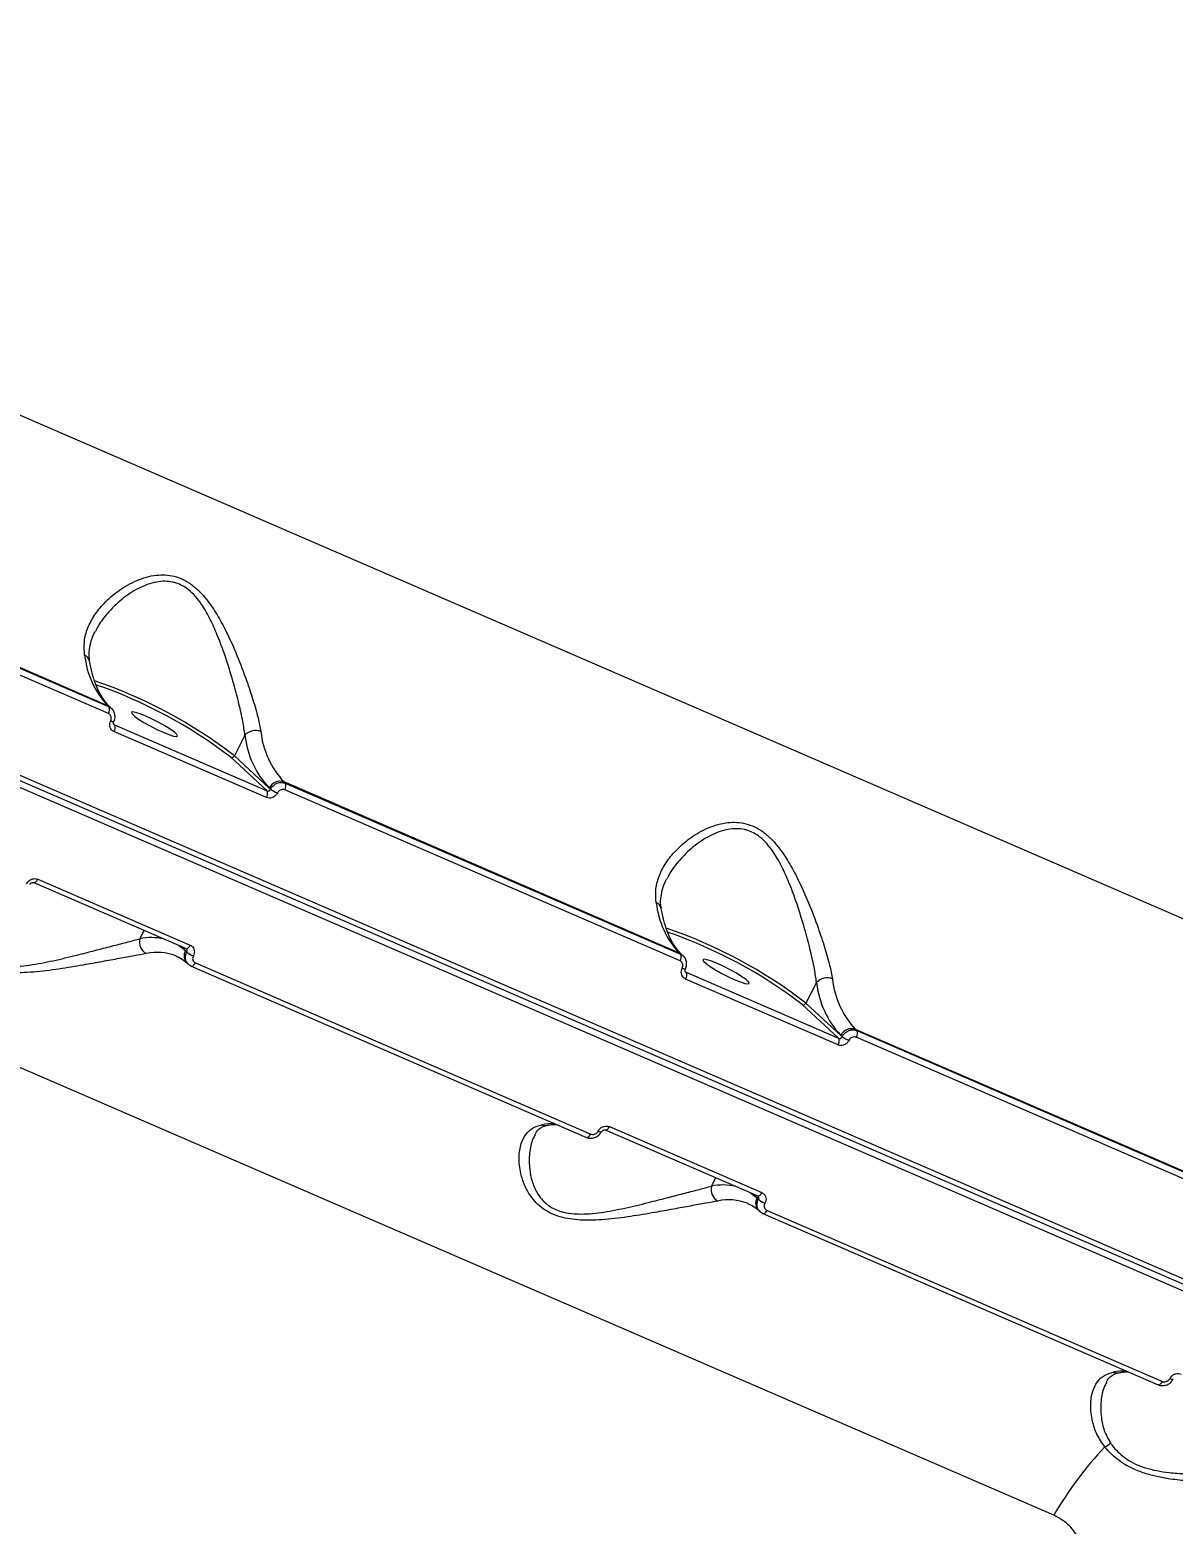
# Model space of a CAD drawing. Header units: millimetres. Extents: x -8092 to 6423, y -6886 to 5604.
# Drawn here: x 1005.1 to 1203.1, y -2949.3 to -2690.2 of the extents above; entities that cross this region are included whole.
import ezdxf

# ---------------------------------------------------------------- set-up
doc = ezdxf.new("R2010")
doc.units = ezdxf.units.MM
for name, color, linetype in [('DIKOM_ОБЪЕКТ', 7, 'Continuous'), ('DIKOM_РАЗМЕР_ЗОНА', 7, 'Continuous'), ('DIKOM_РАЗМЕР_ОБЪЕКТА', 7, 'Continuous')]:
    doc.layers.add(name, color=color, linetype=linetype)
doc.styles.add('style1', font='arial.ttf', dxfattribs={"width": 0.8})
doc.dimstyles.new('1-50', dxfattribs={"dimtxt": 300, "dimasz": 200, "dimexe": 100, "dimexo": 0, "dimgap": 100, "dimtad": 1, "dimtxsty": 'style1', "dimcen": 200, "dimclrd": 7, "dimclre": 7, "dimclrt": 7, "dimadec": 1, "dimazin": 2, "dimtfac": 1, "dimtmove": 0, "dimatfit": 2, "dimfxl": 0, "dimlwd": 25, "dimlwe": 18, "dimarcsym": 0})

# ---------------------------------------------------------------- blocks, each defined once
blk = doc.blocks.new('*D9')
at = {"layer": 'Defpoints', "color": 0, "transparency": 16777216}
for p in [(-8092.06, -86.27), (4664.84, -1471.84), (4664.84, -6785.92)]:
    blk.add_point(p, dxfattribs=at)
at = {"layer": 'DIKOM_РАЗМЕР_ЗОНА', "color": 7, "lineweight": 18, "transparency": 16777216}
for p, q in [((-8092.06, -86.27), (-8092.06, -6885.92)), ((4664.84, -1471.84), (4664.84, -6885.92))]:
    blk.add_line(p, q, dxfattribs=at)
at = {"layer": 'DIKOM_РАЗМЕР_ЗОНА', "color": 7, "lineweight": 25, "transparency": 16777216}
blk.add_line((-7892.06, -6785.92), (4464.84, -6785.92), dxfattribs=at)
at = {"layer": 'DIKOM_РАЗМЕР_ЗОНА', "color": 7, "transparency": 16777216}
for points in [[(-7892.06, -6752.58), (-7892.06, -6819.25), (-8092.06, -6785.92)], [(4464.84, -6752.58), (4464.84, -6819.25), (4664.84, -6785.92)]]:
    blk.add_solid(points, dxfattribs=at)
at = {"layer": 'DIKOM_РАЗМЕР_ЗОНА', "color": 7, "transparency": 16777216, "insert": (-2159.84, -6532.75), "char_height": 300, "attachment_point": 5, "style": 'style1'}
blk.add_mtext('12760', dxfattribs=at)
blk = doc.blocks.new('*D10')
at = {"layer": 'Defpoints', "color": 0, "transparency": 16777216}
for p in [(-65.22, 5603.5), (2870.75, -5504.88), (6323.39, -5504.88)]:
    blk.add_point(p, dxfattribs=at)
at = {"layer": 'DIKOM_РАЗМЕР_ЗОНА', "color": 7, "lineweight": 18, "transparency": 16777216}
for p, q in [((-65.22, 5603.5), (6423.39, 5603.5)), ((2870.75, -5504.88), (6423.39, -5504.88))]:
    blk.add_line(p, q, dxfattribs=at)
at = {"layer": 'DIKOM_РАЗМЕР_ЗОНА', "color": 7, "lineweight": 25, "transparency": 16777216}
blk.add_line((6323.39, 5403.5), (6323.39, -5304.88), dxfattribs=at)
at = {"layer": 'DIKOM_РАЗМЕР_ЗОНА', "color": 7, "transparency": 16777216}
for points in [[(6290.06, 5403.5), (6356.72, 5403.5), (6323.39, 5603.5)], [(6290.06, -5304.88), (6356.72, -5304.88), (6323.39, -5504.88)]]:
    blk.add_solid(points, dxfattribs=at)
at = {"layer": 'DIKOM_РАЗМЕР_ЗОНА', "color": 7, "transparency": 16777216, "insert": (6070.22, 308.83), "char_height": 300, "attachment_point": 5, "rotation": 90, "style": 'style1'}
blk.add_mtext('11100', dxfattribs=at)
blk = doc.blocks.new('*D11')
at = {"layer": 'Defpoints', "color": 0, "transparency": 16777216}
for p in [(-6092.06, -310.77), (2568.27, -2361.54), (2568.27, -4925.78)]:
    blk.add_point(p, dxfattribs=at)
at = {"layer": 'DIKOM_РАЗМЕР_ОБЪЕКТА', "color": 7, "lineweight": 18, "transparency": 16777216}
for p, q in [((-6092.06, -310.77), (-6092.06, -5025.78)), ((2568.27, -2361.54), (2568.27, -5025.78))]:
    blk.add_line(p, q, dxfattribs=at)
at = {"layer": 'DIKOM_РАЗМЕР_ОБЪЕКТА', "color": 7, "lineweight": 25, "transparency": 16777216}
blk.add_line((-5892.06, -4925.78), (2368.27, -4925.78), dxfattribs=at)
at = {"layer": 'DIKOM_РАЗМЕР_ОБЪЕКТА', "color": 7, "transparency": 16777216}
for points in [[(-5892.06, -4892.44), (-5892.06, -4959.11), (-6092.06, -4925.78)], [(2368.27, -4892.44), (2368.27, -4959.11), (2568.27, -4925.78)]]:
    blk.add_solid(points, dxfattribs=at)
at = {"layer": 'DIKOM_РАЗМЕР_ОБЪЕКТА', "color": 7, "transparency": 16777216, "insert": (-2605.9, -4672.61), "char_height": 300, "attachment_point": 5, "style": 'style1'}
blk.add_mtext('8660', dxfattribs=at)
blk = doc.blocks.new('*D12')
at = {"layer": 'Defpoints', "color": 0, "transparency": 16777216}
for p in [(529.59, 4103.5), (2292.6, -3779.74), (5226.02, -3779.74)]:
    blk.add_point(p, dxfattribs=at)
at = {"layer": 'DIKOM_РАЗМЕР_ОБЪЕКТА', "color": 7, "lineweight": 18, "transparency": 16777216}
for p, q in [((529.59, 4103.5), (5326.02, 4103.5)), ((2292.6, -3779.74), (5326.02, -3779.74))]:
    blk.add_line(p, q, dxfattribs=at)
at = {"layer": 'DIKOM_РАЗМЕР_ОБЪЕКТА', "color": 7, "lineweight": 25, "transparency": 16777216}
blk.add_line((5226.02, 3903.5), (5226.02, -3579.74), dxfattribs=at)
at = {"layer": 'DIKOM_РАЗМЕР_ОБЪЕКТА', "color": 7, "transparency": 16777216}
for points in [[(5192.69, 3903.5), (5259.35, 3903.5), (5226.02, 4103.5)], [(5192.69, -3579.74), (5259.35, -3579.74), (5226.02, -3779.74)]]:
    blk.add_solid(points, dxfattribs=at)
at = {"layer": 'DIKOM_РАЗМЕР_ОБЪЕКТА', "color": 7, "transparency": 16777216, "insert": (4972.85, 245.42), "char_height": 300, "attachment_point": 5, "rotation": 90, "style": 'style1'}
blk.add_mtext('7880', dxfattribs=at)

msp = doc.modelspace()

# ---------------------------------------------------------------- linework, layer by layer
at = {"layer": 'DIKOM_ОБЪЕКТ', "color": 7, "linetype": 'Continuous', "lineweight": 15}
for p, q in [((941.257, -2730.171), (1230.114, -2855.269)), ((1275.1, -2939.295), (875.653, -2766.303)), ((875.828, -2765.146), (1275.276, -2938.138)), ((876.563, -2764.538), (1276.011, -2937.53)), ((1018.543, -2807.387), (950.043, -2777.721)), ((1018.665, -2808.749), (950.165, -2779.083)), ((950.265, -2777.927), (1018.765, -2807.592)), ((1018.765, -2807.592), (1018.543, -2807.387)), ((1019.218, -2807.888), (1018.996, -2807.682)), ((1019.567, -2810.571), (1019.725, -2810.716)), ((1046.032, -2823.315), (1019.622, -2811.878)), ((1019.725, -2810.716), (1046.135, -2822.154)), ((1042.316, -2812.483), (1040.477, -2816.049)), ((1046.135, -2822.154), (1039.838, -2816.31)), ((1040.477, -2816.049), (1046.521, -2821.658)), ((1117.58, -2850.278), (1049.08, -2820.612)), ((1049.08, -2820.612), (1049.301, -2820.817)), ((1049.301, -2820.817), (1117.802, -2850.483)), ((1182.447, -2947.716), (893.59, -2822.618)), ((1046.521, -2821.658), (1046.756, -2821.875)), ((1117.701, -2851.639), (1049.201, -2821.973)), ((1005.709, -2838.046), (1032.119, -2849.484)), ((1006.426, -2837.471), (1032.836, -2848.908)), ((1024.112, -2847.788), (1024.859, -2846.34)), ((1031.995, -2849.83), (1031.185, -2849.08)), ((1030.476, -2850.817), (1030.34, -2850.76)), ((1032.23, -2850.048), (1031.995, -2849.83)), ((1032.114, -2849.487), (1032.17, -2849.52)), ((1032.285, -2852.011), (1032.507, -2852.218)), ((1033.73, -2851.979), (1102.23, -2881.645)), ((1117.802, -2850.483), (1117.58, -2850.278)), ((1118.255, -2850.779), (1118.032, -2850.572)), ((1032.959, -2852.512), (1033.016, -2852.549)), ((1033.016, -2852.549), (1101.516, -2882.215)), ((1118.604, -2853.461), (1118.762, -2853.607)), ((1118.762, -2853.607), (1145.171, -2865.045)), ((1145.069, -2866.206), (1118.659, -2854.769)), ((1141.353, -2855.374), (1139.514, -2858.94)), ((1145.171, -2865.045), (1138.874, -2859.201)), ((1139.514, -2858.94), (1145.558, -2864.548)), ((1145.558, -2864.548), (1145.793, -2864.766)), ((1216.617, -2893.169), (1148.116, -2863.502)), ((1148.116, -2863.502), (1148.338, -2863.708)), ((1216.738, -2894.53), (1148.238, -2864.864)), ((1148.338, -2863.708), (1216.838, -2893.374)), ((1105.463, -2880.361), (1131.873, -2891.799)), ((1104.746, -2880.937), (1131.155, -2892.375)), ((1123.149, -2890.679), (1123.896, -2889.23)), ((1131.031, -2892.721), (1130.222, -2891.97)), ((1131.266, -2892.939), (1131.031, -2892.721)), ((1131.15, -2892.377), (1131.207, -2892.411)), ((1129.513, -2893.708), (1129.377, -2893.65)), ((1131.322, -2894.902), (1131.544, -2895.109)), ((1131.996, -2895.403), (1132.052, -2895.44)), ((1132.052, -2895.44), (1200.553, -2925.106)), ((1132.767, -2894.869), (1201.267, -2924.535))]:
    msp.add_line(p, q, dxfattribs=at)
at = {"layer": 'DIKOM_ОБЪЕКТ', "color": 7, "linetype": 'Continuous', "lineweight": 15, "flags": 128}
for points in [[(1018.996, -2807.682), (1018.848, -2807.56), (1018.543, -2807.387)], [(1025.121, -2809.189), (1024.136, -2808.793), (1023.353, -2808.542), (1022.836, -2808.458), (1022.627, -2808.546), (1022.742, -2808.8), (1023.172, -2809.199), (1023.882, -2809.711), (1024.816, -2810.295), (1025.896, -2810.902), (1027.037, -2811.484), (1028.144, -2811.994), (1029.129, -2812.391), (1029.912, -2812.641), (1030.429, -2812.726), (1030.639, -2812.637), (1030.524, -2812.383), (1030.094, -2811.984), (1029.383, -2811.472), (1028.45, -2810.889), (1027.369, -2810.282), (1026.229, -2809.699), (1025.121, -2809.189)], [(1005.708, -2838.046), (1005.725, -2838.052), (1005.811, -2838.062), (1005.909, -2838.037), (1006.013, -2837.978), (1006.121, -2837.889), (1006.229, -2837.771), (1006.332, -2837.63), (1006.426, -2837.471)], [(1030.864, -2848.94), (1031.185, -2849.163), (1031.995, -2849.83)], [(1032.119, -2849.484), (1032.135, -2849.49), (1032.221, -2849.499), (1032.318, -2849.474), (1032.423, -2849.416), (1032.531, -2849.326), (1032.638, -2849.209), (1032.741, -2849.068), (1032.836, -2848.908)], [(1033.016, -2852.549), (1033.031, -2852.555), (1033.117, -2852.564), (1033.214, -2852.54), (1033.318, -2852.482), (1033.426, -2852.394), (1033.533, -2852.277), (1033.635, -2852.137), (1033.73, -2851.979)], [(1118.032, -2850.572), (1117.884, -2850.451), (1117.58, -2850.278)], [(1124.158, -2852.08), (1123.173, -2851.684), (1122.39, -2851.433), (1121.873, -2851.348), (1121.663, -2851.437), (1121.778, -2851.691), (1122.208, -2852.09), (1122.919, -2852.602), (1123.852, -2853.185), (1124.933, -2853.793), (1126.073, -2854.375), (1127.181, -2854.885), (1128.166, -2855.281), (1128.949, -2855.532), (1129.466, -2855.616), (1129.675, -2855.528), (1129.561, -2855.274), (1129.13, -2854.875), (1128.42, -2854.363), (1127.486, -2853.78), (1126.406, -2853.172), (1125.266, -2852.59), (1124.158, -2852.08)], [(1104.745, -2880.937), (1104.761, -2880.943), (1104.848, -2880.952), (1104.945, -2880.927), (1105.05, -2880.869), (1105.158, -2880.78), (1105.265, -2880.662), (1105.368, -2880.521), (1105.463, -2880.361)], [(1101.516, -2882.215), (1101.531, -2882.221), (1101.618, -2882.231), (1101.714, -2882.206), (1101.819, -2882.148), (1101.926, -2882.06), (1102.033, -2881.943), (1102.136, -2881.803), (1102.23, -2881.645)], [(1129.901, -2891.831), (1130.222, -2892.054), (1131.031, -2892.721)], [(1131.155, -2892.375), (1131.171, -2892.381), (1131.258, -2892.39), (1131.355, -2892.365), (1131.46, -2892.307), (1131.568, -2892.217), (1131.675, -2892.099), (1131.778, -2891.958), (1131.873, -2891.799)], [(1132.052, -2895.44), (1132.068, -2895.446), (1132.154, -2895.455), (1132.251, -2895.431), (1132.355, -2895.373), (1132.462, -2895.284), (1132.569, -2895.168), (1132.672, -2895.028), (1132.767, -2894.869)], [(1200.553, -2925.106), (1200.568, -2925.112), (1200.654, -2925.121), (1200.751, -2925.097), (1200.855, -2925.039), (1200.963, -2924.95), (1201.07, -2924.834), (1201.173, -2924.694), (1201.267, -2924.535)]]:
    msp.add_lwpolyline(points, dxfattribs=at)
at = {"layer": 'DIKOM_ОБЪЕКТ', "color": 7, "linetype": 'Continuous', "lineweight": 15}
for centre, radius, start, end in [((1029.557, -2797.052), 15.104, 186.07065, 223.17777), ((1014.067, -2799.932), 1.367, 12.26033, 69.82834), ((988.641, -2883.6), 85.148, 52.49858, 71.09324), ((989.491, -2881.951), 82.725, 52.51204, 70.98522), ((1017.702, -2808.083), 1.17, 325.34511, 24.77761), ((1019.642, -2809.029), 1.139, 238.59405, 267.47989), ((1018.657, -2811.207), 1.175, 325.22253, 24.68776), ((1044.134, -2814.167), 2.478, 67.70155, 137.20187), ((1058.086, -2810.806), 15.859, 186.07167, 223.17751), ((1060.094, -2810.276), 15.104, 186.07148, 223.17694), ((1040.014, -2815.829), 0.513, 249.88439, 334.59203), ((1048.374, -2822.539), 2.052, 69.9007, 154.57032), ((1048.238, -2821.308), 1.171, 325.35075, 24.77197), ((1045.067, -2822.645), 1.175, 325.21682, 24.69553), ((1050.524, -2816.299), 6.73, 235.95652, 247.37148), ((1128.597, -2839.941), 15.107, 186.07503, 223.17468), ((1113.103, -2842.824), 1.368, 12.30375, 69.80639), ((1087.678, -2926.489), 85.146, 52.49825, 71.09333), ((1088.524, -2924.849), 82.734, 52.51257, 70.98402), ((1026.197, -2848.411), 2.176, 163.34806, 243.6252), ((1026.12, -2857.418), 9.837, 77.33478, 101.77973), ((1027.129, -2858.97), 8.816, 68.63987, 102.43884), ((1033.582, -2850.729), 1.824, 150.48659, 224.67069), ((1034.923, -2846.947), 4.107, 229.02947, 247.83687), ((1116.738, -2850.974), 1.171, 325.3467, 24.7643), ((1118.679, -2851.919), 1.139, 238.6019, 267.47205), ((1117.694, -2854.098), 1.175, 325.2041, 24.69452), ((1143.171, -2857.058), 2.479, 67.7087, 137.18529), ((1157.123, -2853.696), 15.86, 186.07199, 223.1773), ((1159.132, -2853.166), 15.106, 186.07422, 223.1755), ((1139.051, -2858.72), 0.513, 249.90222, 334.58169), ((1147.411, -2865.429), 2.052, 69.89803, 154.57299), ((1149.547, -2859.213), 6.703, 235.94296, 247.403), ((1147.275, -2864.198), 1.171, 325.35292, 24.7698), ((1144.103, -2865.536), 1.176, 325.23237, 24.67999), ((1095.716, -2890.009), 10.178, 88.27757, 101.25021), ((1094.356, -2878.618), 1.541, 246.05709, 280.3016), ((1103.964, -2880.507), 0.764, 234.87832, 279.22654), ((1125.234, -2891.302), 2.176, 163.35733, 243.61592), ((1125.157, -2900.309), 9.838, 77.33496, 101.77957), ((1126.166, -2901.861), 8.816, 68.6403, 102.43862), ((1132.618, -2893.62), 1.824, 150.48323, 224.67405), ((1133.954, -2889.845), 4.099, 229.01926, 247.86443), ((1194.747, -2932.83), 10.108, 88.23278, 101.295), ((1193.393, -2921.503), 1.547, 246.12399, 280.2347), ((1203, -2923.398), 0.764, 234.87832, 279.22654), ((1240.023, -2981.496), 66.754, 136.88307, 149.59997), ((1190.197, -2933.131), 2.951, 291.84426, 315.16745)]:
    msp.add_arc(centre, radius, start, end, dxfattribs=at)
for points, knots in [([(1014.538, -2798.649), (1014.475, -2797.856), (1014.348, -2796.243), (1015.005, -2793.908), (1016.178, -2791.673), (1017.948, -2789.469), (1020.373, -2787.357), (1023.431, -2785.593), (1026.74, -2784.608), (1029.555, -2784.718), (1031.607, -2785.455), (1033.093, -2786.351), (1034.482, -2787.564), (1035.99, -2789.297), (1037.529, -2791.604), (1039.273, -2794.855), (1040.991, -2798.725), (1042.527, -2802.763), (1043.735, -2806.411), (1044.6, -2809.43), (1044.926, -2811.108), (1045.075, -2811.874)], [0, 0, 0, 0, 0.0545832, 0.1110324, 0.1659476, 0.222013, 0.2890721, 0.357961, 0.4226734, 0.477404, 0.5047502, 0.5330994, 0.5623557, 0.5923814, 0.6398889, 0.6885849, 0.7592838, 0.8320582, 0.8901604, 0.9498665, 1, 1, 1, 1]), ([(1042.316, -2812.483), (1042.204, -2811.716), (1041.961, -2810.053), (1041.291, -2807.051), (1040.356, -2803.466), (1039.137, -2799.435), (1037.775, -2795.629), (1036.332, -2792.377), (1035.062, -2790.123), (1033.756, -2788.408), (1032.344, -2787.036), (1030.957, -2786.267), (1029.564, -2785.887), (1028.411, -2785.767), (1026.343, -2785.973), (1023.719, -2786.987), (1020.846, -2788.93), (1018.577, -2791.189), (1017.097, -2793.087), (1016.582, -2794.181), (1016.428, -2794.507)], [0, 0, 0, 0, 0.0593821, 0.12869501, 0.19989172, 0.28411163, 0.37054293, 0.42589904, 0.48237469, 0.51523006, 0.54896435, 0.59725105, 0.61011481, 0.64024258, 0.67137389, 0.74575341, 0.82499382, 0.90641393, 0.97209901, 1, 1, 1, 1]), ([(1015.437, -2799.649), (1015.396, -2799.446), (1015.261, -2798.77), (1015.326, -2797.591), (1015.662, -2796.096), (1016.035, -2795.044), (1016.36, -2794.518), (1016.371, -2794.499)], [0, 0, 0, 0, 0.1175127, 0.3916513, 0.6860554, 0.9889136, 1, 1, 1, 1]), ([(1018.996, -2807.682), (1018.83, -2807.519), (1018.327, -2807.025), (1017.56, -2805.992), (1016.754, -2804.484), (1016.092, -2802.722), (1015.658, -2801.077), (1015.466, -2799.998), (1015.403, -2799.647)], [0, 0, 0, 0, 0.1024838, 0.3106752, 0.5124711, 0.7099307, 0.9057065, 1, 1, 1, 1]), ([(1018.765, -2807.592), (1018.888, -2807.647), (1019.054, -2807.722), (1019.167, -2807.859), (1019.196, -2807.895)], [0, 0, 0, 0, 0.7398129, 1, 1, 1, 1]), ([(1019.578, -2810.16), (1019.608, -2810.108), (1019.767, -2809.834), (1019.847, -2809.264), (1019.708, -2808.551), (1019.46, -2808.063), (1019.225, -2807.91), (1019.198, -2807.892)], [0, 0, 0, 0, 0.071125, 0.3783887, 0.6580402, 0.9598765, 1, 1, 1, 1]), ([(1019.048, -2810.001), (1019.089, -2809.896), (1019.17, -2809.687), (1019.16, -2809.357), (1019.05, -2809.064), (1018.871, -2808.856), (1018.723, -2808.779), (1018.665, -2808.749)], [0, 0, 0, 0, 0.2152345, 0.4302289, 0.6449357, 0.8594782, 1, 1, 1, 1]), ([(1019.622, -2811.878), (1019.534, -2811.832), (1019.313, -2811.716), (1019.044, -2811.405), (1018.88, -2810.966), (1018.866, -2810.471), (1018.988, -2810.158), (1019.048, -2810.001)], [0, 0, 0, 0, 0.1405925, 0.3550875, 0.5698793, 0.7848942, 1, 1, 1, 1]), ([(1019.616, -2810.634), (1019.605, -2810.628), (1019.568, -2810.606), (1019.534, -2810.523), (1019.526, -2810.376), (1019.548, -2810.255), (1019.585, -2810.188), (1019.596, -2810.168)], [0, 0, 0, 0, 0.1446709, 0.49155272, 0.71775147, 0.91503873, 1, 1, 1, 1]), ([(1019.613, -2810.637), (1019.622, -2810.647), (1019.651, -2810.683), (1019.694, -2810.703), (1019.725, -2810.716)], [0, 0, 0, 0, 0.284267, 1, 1, 1, 1]), ([(1046.756, -2821.875), (1046.83, -2821.748), (1047.017, -2821.427), (1047.467, -2821.014), (1048.067, -2820.726), (1048.715, -2820.635), (1049.106, -2820.757), (1049.301, -2820.817)], [0, 0, 0, 0, 0.1417196, 0.3563858, 0.5709542, 0.7854838, 1, 1, 1, 1]), ([(1047.934, -2822.511), (1047.879, -2822.607), (1047.74, -2822.85), (1047.405, -2823.163), (1046.957, -2823.381), (1046.472, -2823.452), (1046.179, -2823.361), (1046.032, -2823.315)], [0, 0, 0, 0, 0.141816, 0.3567331, 0.5713233, 0.7857157, 1, 1, 1, 1]), ([(1046.135, -2822.154), (1046.183, -2822.169), (1046.281, -2822.199), (1046.44, -2822.174), (1046.587, -2822.098), (1046.695, -2821.991), (1046.739, -2821.908), (1046.756, -2821.875)], [0, 0, 0, 0, 0.2140956, 0.42821917, 0.64283436, 0.85774971, 1, 1, 1, 1]), ([(1049.201, -2821.973), (1049.104, -2821.943), (1048.908, -2821.882), (1048.585, -2821.93), (1048.287, -2822.076), (1048.063, -2822.284), (1047.971, -2822.446), (1047.934, -2822.511)], [0, 0, 0, 0, 0.2142612, 0.4285993, 0.6431587, 0.8580285, 1, 1, 1, 1]), ([(1113.575, -2841.54), (1113.512, -2840.747), (1113.384, -2839.134), (1114.041, -2836.798), (1115.215, -2834.563), (1116.985, -2832.36), (1119.41, -2830.248), (1122.467, -2828.484), (1125.777, -2827.499), (1128.592, -2827.609), (1130.644, -2828.346), (1132.129, -2829.241), (1133.519, -2830.454), (1135.027, -2832.187), (1136.565, -2834.495), (1138.31, -2837.746), (1140.028, -2841.616), (1141.563, -2845.654), (1142.771, -2849.302), (1143.636, -2852.321), (1143.962, -2853.999), (1144.111, -2854.765)], [0, 0, 0, 0, 0.0545832, 0.1110324, 0.1659481, 0.2220135, 0.2890725, 0.3579613, 0.4226737, 0.4774041, 0.5047499, 0.5330991, 0.5623531, 0.5923813, 0.6398899, 0.6885849, 0.7592846, 0.8320589, 0.8901574, 0.9498668, 1, 1, 1, 1]), ([(1141.353, -2855.374), (1141.241, -2854.607), (1140.998, -2852.944), (1140.328, -2849.942), (1139.393, -2846.357), (1138.174, -2842.326), (1136.812, -2838.519), (1135.369, -2835.268), (1134.099, -2833.014), (1132.793, -2831.299), (1131.381, -2829.926), (1129.993, -2829.158), (1128.601, -2828.777), (1127.448, -2828.657), (1125.379, -2828.864), (1122.756, -2829.878), (1119.883, -2831.821), (1117.613, -2834.08), (1116.134, -2835.978), (1115.618, -2837.071), (1115.464, -2837.397)], [0, 0, 0, 0, 0.0593783, 0.1286916, 0.1998924, 0.2841088, 0.3705395, 0.4258957, 0.4823764, 0.5152271, 0.5489614, 0.5972482, 0.610113, 0.6402408, 0.6713744, 0.7457523, 0.8249928, 0.9064131, 0.9720982, 1, 1, 1, 1]), ([(1025.23, -2850.361), (1024.558, -2850.487), (1023.213, -2850.738), (1020.548, -2851.216), (1017.569, -2851.764), (1014.079, -2852.389), (1010.11, -2853.066), (1005.755, -2853.616), (1001.591, -2853.788), (998.398, -2853.34), (996.303, -2852.549), (994.891, -2851.729), (993.717, -2850.708), (992.578, -2849.315), (991.648, -2847.578), (990.93, -2845.259), (990.671, -2842.759), (991.027, -2840.452), (991.885, -2838.741), (993.059, -2837.61), (994.179, -2837.286), (994.694, -2837.136)], [0, 0, 0, 0, 0.0554761, 0.1110251, 0.1664977, 0.2220062, 0.290023, 0.3579642, 0.4226765, 0.4774081, 0.5052463, 0.5330935, 0.5627105, 0.5923748, 0.6404301, 0.688581, 0.7603263, 0.8320622, 0.8909999, 0.9498672, 1, 1, 1, 1]), ([(993.564, -2838.867), (993.426, -2839.102), (992.902, -2839.994), (992.513, -2842.042), (992.489, -2844.562), (992.963, -2846.914), (993.663, -2848.639), (994.61, -2850.021), (995.793, -2851.181), (997.133, -2851.905), (998.591, -2852.346), (999.856, -2852.571), (1002.262, -2852.678), (1005.591, -2852.316), (1009.661, -2851.49), (1013.399, -2850.575), (1016.723, -2849.718), (1019.553, -2848.979), (1022.126, -2848.314), (1023.444, -2847.965), (1024.112, -2847.788)], [0, 0, 0, 0, 0.0301311, 0.1142535, 0.2005906, 0.2558787, 0.3122978, 0.3451127, 0.3788095, 0.4270437, 0.4398918, 0.4699863, 0.5010831, 0.57538, 0.6545311, 0.7358587, 0.8014716, 0.8682284, 0.9331951, 1, 1, 1, 1]), ([(1004.487, -2838.241), (1004.545, -2838.147), (1004.691, -2837.911), (1005.037, -2837.608), (1005.494, -2837.398), (1005.986, -2837.333), (1006.279, -2837.425), (1006.426, -2837.471)], [0, 0, 0, 0, 0.1418791, 0.3567768, 0.5713586, 0.7857087, 1, 1, 1, 1]), ([(1005.054, -2838.371), (1005.068, -2838.344), (1005.105, -2838.272), (1005.21, -2838.165), (1005.347, -2838.075), (1005.489, -2838.027), (1005.613, -2838.019), (1005.683, -2838.033), (1005.704, -2838.045), (1005.708, -2838.047)], [0, 0, 0, 0, 0.0993239, 0.2663956, 0.4282229, 0.5937459, 0.7683632, 0.9627529, 1, 1, 1, 1]), ([(1114.473, -2842.539), (1114.433, -2842.337), (1114.297, -2841.661), (1114.362, -2840.482), (1114.699, -2838.987), (1115.072, -2837.935), (1115.397, -2837.409), (1115.408, -2837.39)], [0, 0, 0, 0, 0.1175138, 0.3916522, 0.6860559, 0.9889136, 1, 1, 1, 1]), ([(1118.032, -2850.572), (1117.866, -2850.409), (1117.363, -2849.915), (1116.597, -2848.882), (1115.791, -2847.374), (1115.128, -2845.613), (1114.695, -2843.967), (1114.503, -2842.888), (1114.44, -2842.538)], [0, 0, 0, 0, 0.1024832, 0.3106794, 0.5124702, 0.7099301, 0.9057064, 1, 1, 1, 1]), ([(1032.836, -2848.908), (1032.924, -2848.954), (1033.145, -2849.069), (1033.409, -2849.376), (1033.565, -2849.808), (1033.569, -2850.293), (1033.438, -2850.598), (1033.373, -2850.751)], [0, 0, 0, 0, 0.1406509, 0.355093, 0.5698915, 0.7848125, 1, 1, 1, 1]), ([(1030.354, -2850.804), (1030.528, -2850.866), (1031.098, -2851.07), (1031.72, -2851.511), (1032.172, -2851.911), (1032.285, -2852.011)], [0, 0, 0, 0, 0.2480464, 0.8124365, 1, 1, 1, 1]), ([(1032.523, -2852.204), (1032.415, -2852.099), (1032.164, -2851.853), (1031.986, -2851.306), (1031.973, -2850.663), (1032.144, -2850.253), (1032.23, -2850.048)], [0, 0, 0, 0, 0.2009903, 0.467369, 0.7336436, 1, 1, 1, 1]), ([(1032.23, -2850.048), (1032.253, -2849.999), (1032.299, -2849.9), (1032.3, -2849.743), (1032.259, -2849.609), (1032.196, -2849.548), (1032.169, -2849.521)], [0, 0, 0, 0, 0.2658596, 0.5315644, 0.7966785, 1, 1, 1, 1]), ([(1033.373, -2850.751), (1033.33, -2850.853), (1033.242, -2851.056), (1033.245, -2851.379), (1033.348, -2851.666), (1033.524, -2851.871), (1033.672, -2851.948), (1033.73, -2851.979)], [0, 0, 0, 0, 0.2150379, 0.4300979, 0.644883, 0.8593969, 1, 1, 1, 1]), ([(1118.085, -2852.892), (1118.126, -2852.787), (1118.207, -2852.578), (1118.197, -2852.248), (1118.087, -2851.955), (1117.908, -2851.747), (1117.76, -2851.67), (1117.701, -2851.639)], [0, 0, 0, 0, 0.2151999, 0.4301828, 0.6450138, 0.8594893, 1, 1, 1, 1]), ([(1117.802, -2850.483), (1117.924, -2850.538), (1118.09, -2850.612), (1118.204, -2850.75), (1118.233, -2850.786)], [0, 0, 0, 0, 0.739437, 1, 1, 1, 1]), ([(1118.615, -2853.05), (1118.645, -2852.999), (1118.804, -2852.725), (1118.884, -2852.155), (1118.745, -2851.442), (1118.497, -2850.953), (1118.262, -2850.801), (1118.234, -2850.783)], [0, 0, 0, 0, 0.0710474, 0.3783373, 0.658013, 0.9598732, 1, 1, 1, 1]), ([(1032.959, -2852.512), (1032.836, -2852.457), (1032.668, -2852.381), (1032.554, -2852.242), (1032.523, -2852.204)], [0, 0, 0, 0, 0.7280097, 1, 1, 1, 1]), ([(1118.659, -2854.769), (1118.571, -2854.723), (1118.349, -2854.607), (1118.081, -2854.296), (1117.917, -2853.856), (1117.902, -2853.362), (1118.024, -2853.049), (1118.085, -2852.892)], [0, 0, 0, 0, 0.1406458, 0.3551272, 0.5698377, 0.7848681, 1, 1, 1, 1]), ([(1118.653, -2853.525), (1118.642, -2853.519), (1118.604, -2853.497), (1118.571, -2853.414), (1118.563, -2853.267), (1118.585, -2853.146), (1118.622, -2853.079), (1118.633, -2853.059)], [0, 0, 0, 0, 0.144632, 0.4915212, 0.7177325, 0.9150301, 1, 1, 1, 1]), ([(1118.65, -2853.527), (1118.658, -2853.538), (1118.688, -2853.574), (1118.731, -2853.593), (1118.762, -2853.607)], [0, 0, 0, 0, 0.2846025, 1, 1, 1, 1]), ([(1145.171, -2865.045), (1145.22, -2865.06), (1145.317, -2865.09), (1145.477, -2865.065), (1145.623, -2864.989), (1145.731, -2864.882), (1145.775, -2864.799), (1145.793, -2864.766)], [0, 0, 0, 0, 0.2139319, 0.428174, 0.6428304, 0.8579919, 1, 1, 1, 1]), ([(1145.793, -2864.766), (1145.867, -2864.639), (1146.054, -2864.318), (1146.503, -2863.905), (1147.103, -2863.617), (1147.752, -2863.526), (1148.142, -2863.647), (1148.338, -2863.708)], [0, 0, 0, 0, 0.1416971, 0.356388, 0.5709533, 0.785453, 1, 1, 1, 1]), ([(1148.238, -2864.864), (1148.14, -2864.834), (1147.945, -2864.773), (1147.622, -2864.82), (1147.323, -2864.967), (1147.1, -2865.175), (1147.008, -2865.337), (1146.971, -2865.401)], [0, 0, 0, 0, 0.2142598, 0.428621, 0.6432765, 0.8581772, 1, 1, 1, 1]), ([(1146.971, -2865.401), (1146.916, -2865.498), (1146.777, -2865.741), (1146.442, -2866.053), (1145.994, -2866.272), (1145.508, -2866.342), (1145.215, -2866.252), (1145.069, -2866.206)], [0, 0, 0, 0, 0.141893, 0.3567269, 0.5713481, 0.7857281, 1, 1, 1, 1]), ([(1124.267, -2893.252), (1123.595, -2893.377), (1122.25, -2893.629), (1119.585, -2894.107), (1116.606, -2894.655), (1113.115, -2895.28), (1109.147, -2895.957), (1104.792, -2896.507), (1100.628, -2896.678), (1097.434, -2896.231), (1095.339, -2895.439), (1093.928, -2894.62), (1092.754, -2893.598), (1091.614, -2892.206), (1090.685, -2890.469), (1089.967, -2888.15), (1089.708, -2885.65), (1090.063, -2883.343), (1090.922, -2881.632), (1092.096, -2880.501), (1093.215, -2880.176), (1093.731, -2880.027)], [0, 0, 0, 0, 0.0554758, 0.111024, 0.1664966, 0.2220062, 0.2900236, 0.3579631, 0.4226755, 0.4774073, 0.5052464, 0.5330935, 0.5627095, 0.5923737, 0.6404291, 0.6885804, 0.7603256, 0.8320615, 0.891, 0.9498669, 1, 1, 1, 1]), ([(1092.566, -2881.739), (1092.653, -2881.565), (1092.886, -2881.098), (1093.375, -2880.65), (1093.932, -2880.301), (1094.45, -2880.188), (1094.656, -2880.143)], [0, 0, 0, 0, 0.1889956, 0.5107001, 0.8061161, 1, 1, 1, 1]), ([(1094.64, -2880.133), (1094.905, -2880.086), (1095.518, -2879.978), (1096.067, -2879.986), (1096.379, -2879.99)], [0, 0, 0, 0, 0.4317378, 1, 1, 1, 1]), ([(1103.524, -2881.132), (1103.582, -2881.038), (1103.728, -2880.802), (1104.073, -2880.499), (1104.531, -2880.289), (1105.022, -2880.224), (1105.316, -2880.315), (1105.463, -2880.361)], [0, 0, 0, 0, 0.141802, 0.3567106, 0.5713023, 0.7856743, 1, 1, 1, 1]), ([(1092.601, -2881.757), (1092.463, -2881.993), (1091.939, -2882.885), (1091.55, -2884.933), (1091.526, -2887.453), (1092, -2889.805), (1092.699, -2891.53), (1093.647, -2892.911), (1094.83, -2894.072), (1096.169, -2894.796), (1097.627, -2895.237), (1098.892, -2895.461), (1101.299, -2895.568), (1104.628, -2895.207), (1108.698, -2894.381), (1112.436, -2893.466), (1115.76, -2892.608), (1118.59, -2891.87), (1121.163, -2891.205), (1122.481, -2890.856), (1123.149, -2890.679)], [0, 0, 0, 0, 0.03013061, 0.11425091, 0.20058809, 0.25587944, 0.31229857, 0.34511347, 0.37881035, 0.42704282, 0.43989271, 0.46998745, 0.50108427, 0.57538117, 0.6545332, 0.73585987, 0.80147286, 0.86822789, 0.93319701, 1, 1, 1, 1]), ([(1101.524, -2882.197), (1101.579, -2882.227), (1101.831, -2882.363), (1102.376, -2882.398), (1103.07, -2882.242), (1103.697, -2881.851), (1103.951, -2881.447), (1104.073, -2881.253)], [0, 0, 0, 0, 0.062765, 0.2918748, 0.528053, 0.7742591, 1, 1, 1, 1]), ([(1102.23, -2881.645), (1102.328, -2881.675), (1102.524, -2881.736), (1102.852, -2881.694), (1103.157, -2881.554), (1103.388, -2881.352), (1103.485, -2881.194), (1103.524, -2881.132)], [0, 0, 0, 0, 0.2142625, 0.4285909, 0.6431931, 0.8580028, 1, 1, 1, 1]), ([(1104.091, -2881.262), (1104.104, -2881.235), (1104.142, -2881.163), (1104.247, -2881.056), (1104.384, -2880.966), (1104.526, -2880.918), (1104.65, -2880.91), (1104.719, -2880.924), (1104.741, -2880.936), (1104.745, -2880.938)], [0, 0, 0, 0, 0.0995619, 0.2664491, 0.4282625, 0.5937671, 0.7683728, 0.9627274, 1, 1, 1, 1]), ([(1131.56, -2895.095), (1131.452, -2894.989), (1131.201, -2894.743), (1131.022, -2894.197), (1131.009, -2893.554), (1131.181, -2893.144), (1131.266, -2892.939)], [0, 0, 0, 0, 0.2010562, 0.467359, 0.733642, 1, 1, 1, 1]), ([(1131.266, -2892.939), (1131.289, -2892.89), (1131.336, -2892.791), (1131.337, -2892.634), (1131.295, -2892.5), (1131.233, -2892.438), (1131.206, -2892.412)], [0, 0, 0, 0, 0.2657817, 0.5314033, 0.7963853, 1, 1, 1, 1]), ([(1131.873, -2891.799), (1131.96, -2891.845), (1132.182, -2891.96), (1132.446, -2892.267), (1132.602, -2892.699), (1132.605, -2893.183), (1132.475, -2893.489), (1132.41, -2893.642)], [0, 0, 0, 0, 0.1406184, 0.3551121, 0.5698451, 0.7848852, 1, 1, 1, 1]), ([(1129.391, -2893.694), (1129.565, -2893.757), (1130.135, -2893.96), (1130.757, -2894.402), (1131.209, -2894.802), (1131.322, -2894.902)], [0, 0, 0, 0, 0.2480354, 0.8124369, 1, 1, 1, 1]), ([(1131.996, -2895.403), (1131.873, -2895.348), (1131.705, -2895.272), (1131.591, -2895.133), (1131.56, -2895.095)], [0, 0, 0, 0, 0.7280097, 1, 1, 1, 1]), ([(1132.41, -2893.642), (1132.366, -2893.743), (1132.279, -2893.947), (1132.281, -2894.27), (1132.385, -2894.557), (1132.561, -2894.762), (1132.708, -2894.839), (1132.767, -2894.869)], [0, 0, 0, 0, 0.2151617, 0.4301993, 0.6449772, 0.8594756, 1, 1, 1, 1]), ([(1191.295, -2935.87), (1190.799, -2935.147), (1189.804, -2933.699), (1189.04, -2931.188), (1188.74, -2928.611), (1189.084, -2926.29), (1189.928, -2924.562), (1191.103, -2923.406), (1192.238, -2923.073), (1192.767, -2922.918)], [0, 0, 0, 0, 0.1281541, 0.256743, 0.4268148, 0.5968798, 0.7373117, 0.8775719, 1, 1, 1, 1]), ([(1191.592, -2924.595), (1191.594, -2924.591), (1191.718, -2924.255), (1192.091, -2923.841), (1192.663, -2923.363), (1193.194, -2923.107), (1193.609, -2923.05), (1193.698, -2923.038)], [0, 0, 0, 0, 0.0032409, 0.31808, 0.6476964, 0.9235709, 1, 1, 1, 1]), ([(1193.677, -2923.024), (1193.942, -2922.977), (1194.555, -2922.869), (1195.104, -2922.877), (1195.415, -2922.881)], [0, 0, 0, 0, 0.4317424, 1, 1, 1, 1]), ([(1200.561, -2925.088), (1200.615, -2925.118), (1200.868, -2925.254), (1201.413, -2925.289), (1202.107, -2925.133), (1202.734, -2924.742), (1202.988, -2924.337), (1203.11, -2924.144)], [0, 0, 0, 0, 0.0628001, 0.291912, 0.5280924, 0.774344, 1, 1, 1, 1]), ([(1201.267, -2924.535), (1201.365, -2924.566), (1201.561, -2924.627), (1201.889, -2924.584), (1202.194, -2924.444), (1202.425, -2924.243), (1202.522, -2924.085), (1202.561, -2924.023)], [0, 0, 0, 0, 0.214263, 0.428592, 0.6431946, 0.8580048, 1, 1, 1, 1]), ([(1202.561, -2924.023), (1202.619, -2923.929), (1202.764, -2923.693), (1203.11, -2923.389), (1203.567, -2923.179), (1204.059, -2923.114), (1204.353, -2923.206), (1204.5, -2923.252)], [0, 0, 0, 0, 0.1417804, 0.356699, 0.5713006, 0.7857306, 1, 1, 1, 1]), ([(1191.637, -2924.65), (1191.49, -2924.904), (1190.959, -2925.828), (1190.564, -2927.91), (1190.591, -2930.509), (1191.073, -2933.039), (1191.885, -2934.488), (1192.29, -2935.212)], [0, 0, 0, 0, 0.0987477, 0.3583923, 0.6180113, 0.8094142, 1, 1, 1, 1]), ([(1219.931, -2940.96), (1219.224, -2941.128), (1217.789, -2941.468), (1214.998, -2941.78), (1211.812, -2941.953), (1208.559, -2941.954), (1205.339, -2941.786), (1202.576, -2941.476), (1200.066, -2941.002), (1197.897, -2940.396), (1195.84, -2939.56), (1193.594, -2938.246), (1192.152, -2936.923), (1191.41, -2936.011), (1191.295, -2935.87)], [0, 0, 0, 0, 0.1084802, 0.2202171, 0.3276479, 0.4383085, 0.5238034, 0.6115077, 0.6745131, 0.7390892, 0.8027727, 0.8688954, 0.979735, 1, 1, 1, 1]), ([(1192.29, -2935.212), (1192.389, -2935.351), (1193.027, -2936.248), (1194.255, -2937.489), (1196.202, -2938.686), (1197.458, -2939.212), (1198.827, -2939.663), (1200.31, -2940.033), (1202.665, -2940.383), (1205.311, -2940.557), (1208.361, -2940.56), (1211.509, -2940.385), (1214.563, -2940.037), (1217.304, -2939.556), (1218.721, -2939.119), (1219.438, -2938.897)], [0, 0, 0, 0, 0.0201006, 0.128725, 0.1852698, 0.2440062, 0.2548634, 0.3167944, 0.3805917, 0.4664189, 0.5546326, 0.6638258, 0.7761651, 0.8865562, 1, 1, 1, 1]), ([(1001.306, -3199.805), (1001.724, -3199.817), (1003.931, -3199.878), (1008.025, -3199.698), (1013.59, -3199.252), (1019.254, -3198.486), (1025.003, -3197.431), (1030.835, -3196.08), (1036.744, -3194.436), (1042.728, -3192.5), (1048.78, -3190.274), (1054.895, -3187.759), (1061.071, -3184.957), (1067.301, -3181.87), (1073.58, -3178.502), (1079.905, -3174.853), (1086.27, -3170.928), (1092.67, -3166.73), (1099.102, -3162.261), (1105.559, -3157.525), (1112.037, -3152.526), (1118.531, -3147.267), (1125.037, -3141.753), (1131.549, -3135.988), (1138.063, -3129.976), (1144.574, -3123.721), (1151.077, -3117.229), (1157.566, -3110.505), (1164.039, -3103.552), (1170.489, -3096.378), (1176.911, -3088.986), (1183.302, -3081.383), (1189.656, -3073.574), (1195.968, -3065.565), (1202.234, -3057.363), (1208.449, -3048.973), (1214.608, -3040.401), (1220.707, -3031.655), (1226.742, -3022.741), (1232.707, -3013.664), (1238.598, -3004.433), (1244.411, -2995.055), (1250.142, -2985.535), (1255.786, -2975.881), (1261.339, -2966.102), (1266.796, -2956.202), (1271.563, -2947.307), (1274.485, -2941.688), (1275.654, -2939.441)], [0, 0, 0, 0, 0.0051792, 0.02739, 0.049613, 0.0718476, 0.0940928, 0.1163475, 0.1386105, 0.1608803, 0.1831556, 0.2054352, 0.2277181, 0.2500034, 0.2722902, 0.2945779, 0.3168661, 0.339154, 0.3614416, 0.3837285, 0.4060146, 0.4282999, 0.450584, 0.4728671, 0.495149, 0.51743, 0.5397099, 0.5619888, 0.5842666, 0.6065434, 0.6288197, 0.6510945, 0.6733691, 0.6956425, 0.7179152, 0.7401874, 0.7624589, 0.7847298, 0.8070002, 0.8292699, 0.8515393, 0.8738083, 0.896077, 0.9183452, 0.940613, 0.9628803, 0.9851478, 1, 1, 1, 1]), ([(1187.245, -2955.798), (1187.287, -2955.269), (1187.404, -2953.791), (1186.716, -2951.467), (1185.041, -2949.144), (1183.317, -2948.195), (1182.447, -2947.716)], [0, 0, 0, 0, 0.1529664, 0.4283622, 0.7114252, 1, 1, 1, 1])]:
    msp.add_open_spline(points, degree=3, knots=knots, dxfattribs=at)

# ---------------------------------------------------------------- dimensions: what is measured, and where the dimension line sits
at = {"layer": 'DIKOM_РАЗМЕР_ЗОНА'}
dim = msp.add_linear_dim(base=(6323.39, -5504.88), p1=(-65.219, 5603.501), p2=(2870.746, -5504.88), angle=90, text='11100', dimstyle='1-50', dxfattribs=at)
dim.commit()
dim.dimension.update_dxf_attribs({"geometry": '*D10', "text_midpoint": (6323.39, 308.825), "dimtype": 160})
dim = msp.add_linear_dim(base=(4664.839, -6785.918), p1=(-8092.064, -86.271), p2=(4664.839, -1471.84), text='12760', dimstyle='1-50', dxfattribs=at)
dim.commit()
dim.dimension.update_dxf_attribs({"geometry": '*D9', "text_midpoint": (-2159.843, -6785.918), "dimtype": 160})
at = {"layer": 'DIKOM_РАЗМЕР_ОБЪЕКТА'}
dim = msp.add_linear_dim(base=(5226.021, -3779.744), p1=(529.595, 4103.501), p2=(2292.598, -3779.744), angle=90, text='7880', dimstyle='1-50', dxfattribs=at)
dim.commit()
dim.dimension.update_dxf_attribs({"geometry": '*D12', "text_midpoint": (5226.021, 245.421), "dimtype": 160})
dim = msp.add_linear_dim(base=(2568.274, -4925.777), p1=(-6092.064, -310.768), p2=(2568.274, -2361.54), text='8660', dimstyle='1-50', dxfattribs=at)
dim.commit()
dim.dimension.update_dxf_attribs({"geometry": '*D11', "text_midpoint": (-2605.904, -4925.777), "dimtype": 160})

doc.saveas('drawing.dxf')
